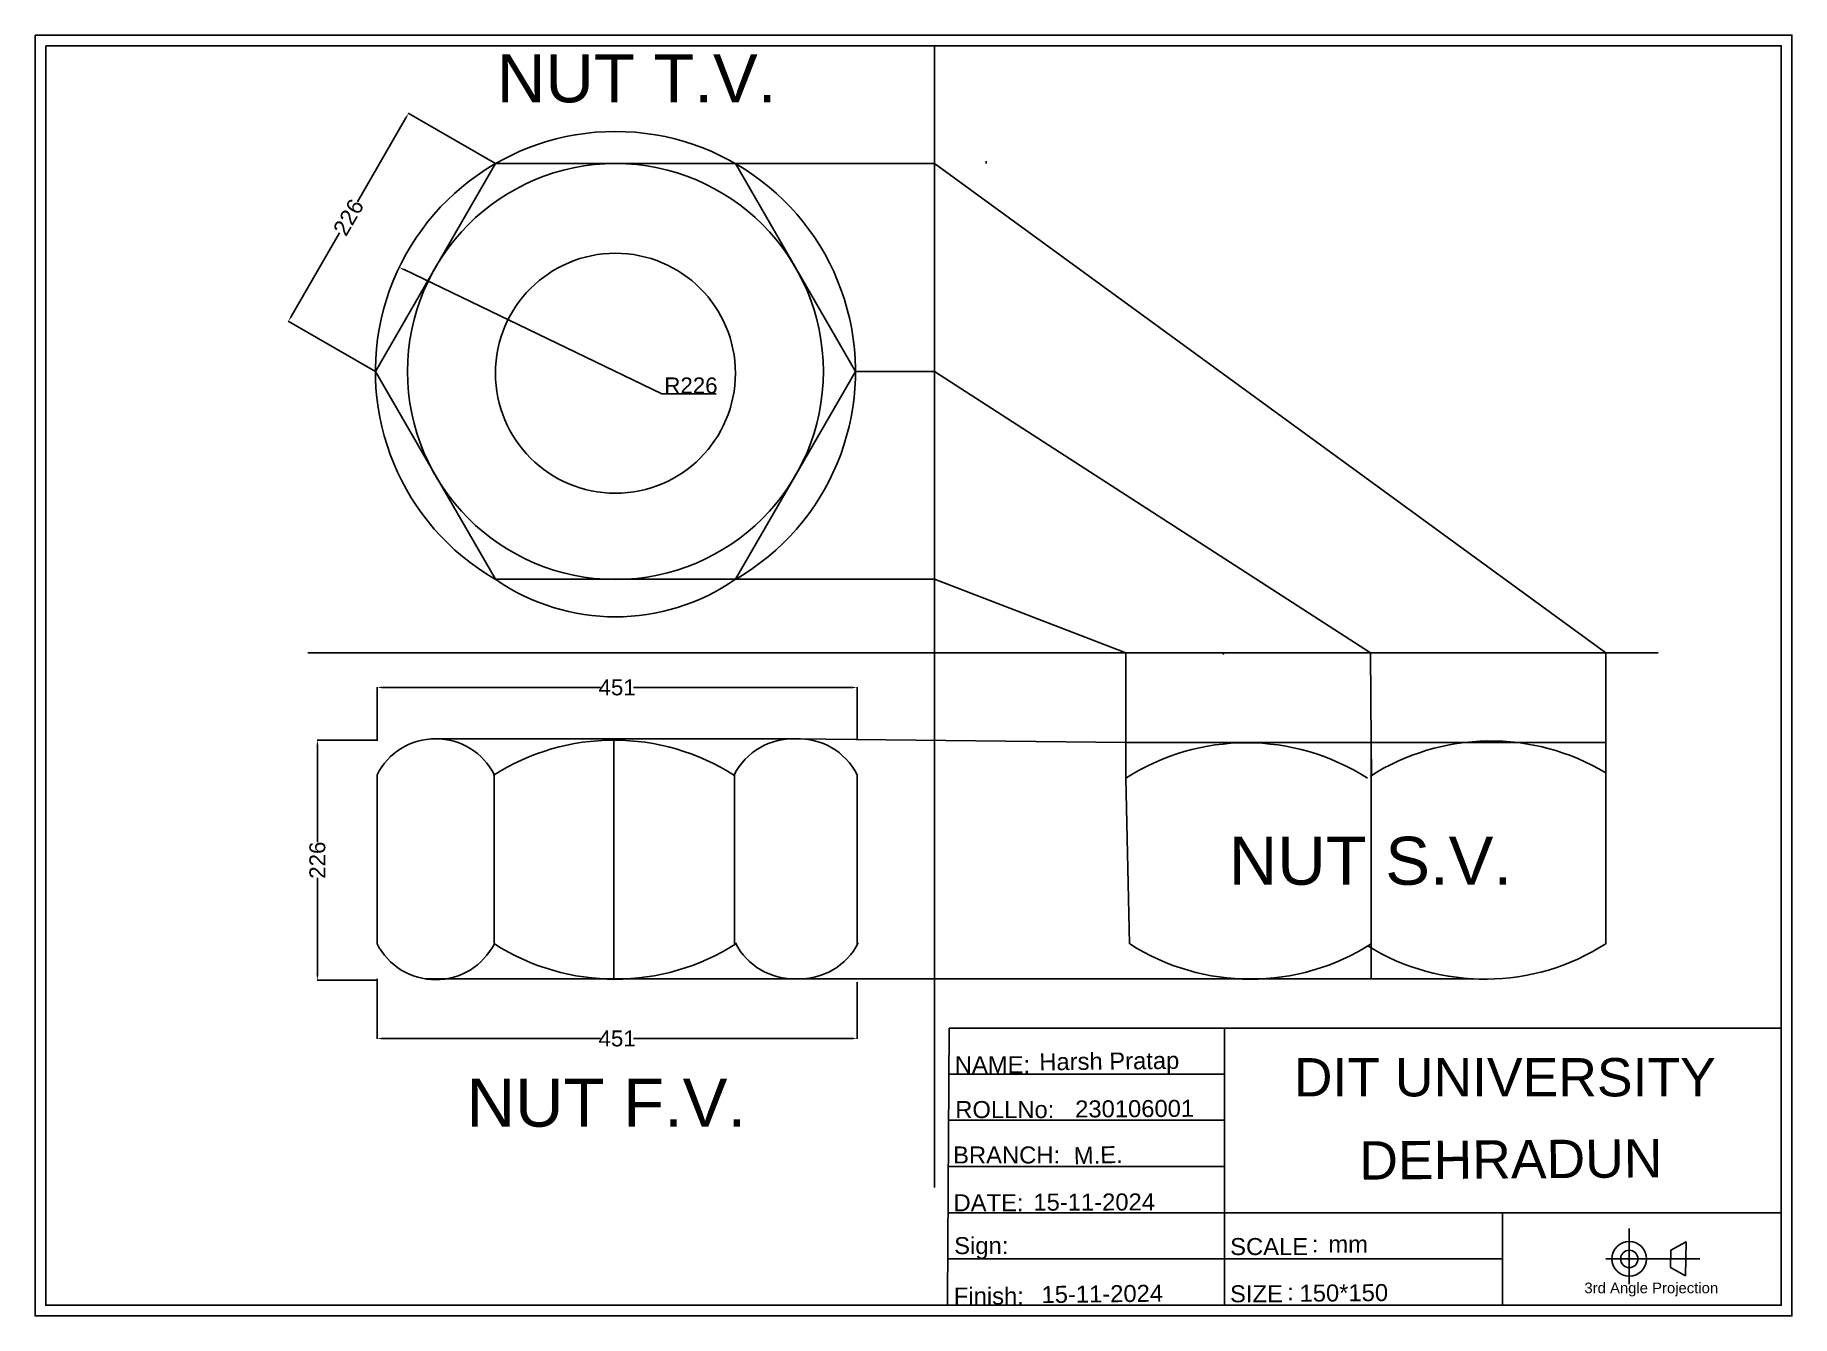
# Model space of a CAD drawing. Header units: millimetres. Extents: x 2827 to 4479, y 931 to 2135.
import ezdxf
from ezdxf.enums import TextEntityAlignment as Align

# ---------------------------------------------------------------- set-up
doc = ezdxf.new("R2010")
doc.units = ezdxf.units.MM
doc.linetypes.add('DASHED', pattern=[19.05, 12.7, -6.35])
doc.styles.add('Annotative', font='arial.ttf')
doc.styles.get("Standard").update_dxf_attribs({"font": 'arial.ttf'})
doc.dimstyles.new('ISO POLINEMA 1', dxfattribs={"dimtxt": 15, "dimasz": 5, "dimexe": 0.18, "dimexo": 0.0625, "dimgap": 0.09, "dimtad": 1, "dimtoh": 1, "dimdec": 0, "dimzin": 0, "dimdsep": 46, "dimtxsty": 'Standard', "dimcen": 1, "dimadec": 0, "dimazin": 0, "dimtfac": 1, "dimtdec": 0, "dimtofl": 0, "dimtmove": 0, "dimatfit": 3, "dimfxl": 1, "dimtolj": 1, "dimtzin": 0, "dimarcsym": 0})

# ---------------------------------------------------------------- blocks, each defined once
blk = doc.blocks.new('*D7')
at = {"color": 0, "lineweight": -2, "transparency": 16777216}
for p, q in [((3416.1, 1798.2), (3173.6, 1915)), ((3467.1, 1798.2), (3416.1, 1798.2))]:
    blk.add_line(p, q, dxfattribs=at)
at = {"color": 0, "transparency": 16777216}
blk.add_solid([(3173.9, 1915.7), (3173.2, 1914.2), (3169.1, 1917.2)], dxfattribs=at)
at = {"layer": 'Defpoints', "color": 0, "transparency": 16777216}
for p in [(3169.1, 1917.2), (3372.4, 1819.2)]:
    blk.add_point(p, dxfattribs=at)
at = {"color": 0, "transparency": 16777216, "insert": (3443.4, 1806), "char_height": 15, "attachment_point": 5}
blk.add_mtext('\\A1;R226', dxfattribs=at)
blk = doc.blocks.new('*D8')
at = {"color": 0, "lineweight": -2, "transparency": 16777216}
for p, q in [((3148.3, 1472.6), (3148.3, 1522.3)), ((3153.3, 1522.1), (3358.5, 1522.1)), ((3594.7, 1522.1), (3389.5, 1522.1)), ((3599.7, 1472.6), (3599.7, 1522.3))]:
    blk.add_line(p, q, dxfattribs=at)
at = {"color": 0, "transparency": 16777216}
for points in [[(3153.3, 1522.9), (3153.3, 1521.3), (3148.3, 1522.1)], [(3594.7, 1522.9), (3594.7, 1521.3), (3599.7, 1522.1)]]:
    blk.add_solid(points, dxfattribs=at)
at = {"layer": 'Defpoints', "color": 0, "transparency": 16777216}
for p in [(3599.7, 1522.1), (3148.3, 1472.6), (3599.7, 1472.6)]:
    blk.add_point(p, dxfattribs=at)
at = {"color": 0, "transparency": 16777216, "insert": (3374, 1522.1), "char_height": 15, "attachment_point": 5}
blk.add_mtext('\\A1;451', dxfattribs=at)
blk = doc.blocks.new('*D9')
at = {"color": 0, "lineweight": -2, "transparency": 16777216}
for p, q in [((3149.1, 1472.6), (3092, 1472.6)), ((3092.2, 1467.6), (3092.2, 1376.5)), ((3092.2, 1251.9), (3092.2, 1343)), ((3149.1, 1246.9), (3092, 1246.9))]:
    blk.add_line(p, q, dxfattribs=at)
at = {"color": 0, "transparency": 16777216}
for points in [[(3091.3, 1467.6), (3093, 1467.6), (3092.2, 1472.6)], [(3091.3, 1251.9), (3093, 1251.9), (3092.2, 1246.9)]]:
    blk.add_solid(points, dxfattribs=at)
at = {"layer": 'Defpoints', "color": 0, "transparency": 16777216}
for p in [(3149.2, 1472.6), (3092.2, 1246.9), (3149.2, 1246.9)]:
    blk.add_point(p, dxfattribs=at)
at = {"color": 0, "transparency": 16777216, "insert": (3092.2, 1359.7), "char_height": 15, "attachment_point": 5, "rotation": 90}
blk.add_mtext('\\A1;226', dxfattribs=at)
blk = doc.blocks.new('*D10')
at = {"color": 0, "lineweight": -2, "transparency": 16777216}
for p, q in [((3148.3, 1245), (3148.3, 1191.8)), ((3599.7, 1245), (3599.7, 1191.8)), ((3153.3, 1192), (3358.5, 1192)), ((3594.7, 1192), (3389.5, 1192))]:
    blk.add_line(p, q, dxfattribs=at)
at = {"color": 0, "transparency": 16777216}
for points in [[(3153.3, 1192.9), (3153.3, 1191.2), (3148.3, 1192)], [(3594.7, 1192.9), (3594.7, 1191.2), (3599.7, 1192)]]:
    blk.add_solid(points, dxfattribs=at)
at = {"layer": 'Defpoints', "color": 0, "transparency": 16777216}
for p in [(3148.3, 1245.1), (3599.7, 1245.1), (3599.7, 1192)]:
    blk.add_point(p, dxfattribs=at)
at = {"color": 0, "transparency": 16777216, "insert": (3374, 1192), "char_height": 15, "attachment_point": 5}
blk.add_mtext('\\A1;451', dxfattribs=at)
blk = doc.blocks.new('*D11')
at = {"color": 0, "lineweight": -2, "transparency": 16777216}
for p, q in [((3175.3, 2057.6), (3129.8, 1978.7)), ((3259.5, 2014.7), (3177.6, 2062)), ((3067.4, 1870.8), (3113, 1949.6)), ((3146.7, 1819.3), (3064.8, 1866.5))]:
    blk.add_line(p, q, dxfattribs=at)
at = {"color": 0, "transparency": 16777216}
for points in [[(3174.6, 2058), (3176, 2057.2), (3177.8, 2061.9)], [(3066.7, 1871.2), (3068.2, 1870.4), (3064.9, 1866.5)]]:
    blk.add_solid(points, dxfattribs=at)
at = {"layer": 'Defpoints', "color": 0, "transparency": 16777216}
for p in [(3259.6, 2014.7), (3064.9, 1866.5), (3146.7, 1819.2)]:
    blk.add_point(p, dxfattribs=at)
at = {"color": 0, "transparency": 16777216, "insert": (3121.4, 1964.2), "char_height": 15, "attachment_point": 5, "rotation": 60}
blk.add_mtext('\\A1;226', dxfattribs=at)

msp = doc.modelspace()

# ---------------------------------------------------------------- linework, layer by layer
for p, q in [((3672.3, 2014.7), (3672.3, 2125.5)), ((3721, 2017.1), (3721, 2014.7)), ((3485.3, 2014.7), (3672.3, 2014.7)), ((3672.3, 1097.4), (3672.3, 2014.7)), ((3672.3, 2014.7), (4303.7, 1554.8)), ((3598.1, 1819.2), (3672.3, 1819.2)), ((3672.3, 1819.2), (4082.5, 1554.8)), ((3485.3, 1623.8), (3672.3, 1623.8)), ((3672.3, 1623.8), (3852.3, 1554.8)), ((3721, 1554.8), (3083, 1554.8)), ((4303.7, 1554.8), (3721, 1554.8)), ((3852.3, 1470.4), (3852.3, 1554.8)), ((3942.6, 1554.8), (3944.8, 1553.3)), ((4083, 1470.4), (4082.5, 1554.8)), ((4303.7, 1470.4), (4303.7, 1554.8)), ((4303.7, 1554.8), (4353, 1554.8)), ((3203.4, 1473.9), (3200.3, 1473.8)), ((3258.5, 1473.9), (3203.4, 1473.9)), ((3203.4, 1473.9), (3203.4, 1473.9)), ((3370.9, 1262.5), (3370.9, 1472.6)), ((3370.9, 1472.6), (3370.9, 1248.2)), ((3542, 1473.8), (3852.3, 1470.4)), ((3852.3, 1470.4), (3852.3, 1436.7)), ((3939.4, 1470.4), (4083, 1470.4)), ((4083, 1470.4), (4083, 1248.2)), ((4083, 1470.4), (4083.2, 1439.2)), ((4303.7, 1470.4), (4303.7, 1441.8)), ((3258.5, 1440), (3258.5, 1281.2)), ((3483.2, 1440), (3484.2, 1440)), ((3484.2, 1440), (3484.2, 1280.3)), ((3852.3, 1436.7), (3855.9, 1281.2)), ((3148.3, 1281.2), (3148.3, 1281.2)), ((3484.2, 1281.2), (3485.6, 1281.2)), ((3148.3, 1248.2), (3148.3, 1245.1)), ((3148.3, 1245.1), (3148.3, 1245.1)), ((3548.3, 1248.2), (3958.4, 1248.2)), ((3958.4, 1248.2), (4179.1, 1248.2)), ((3686.2, 1201.9), (3684.6, 946.5)), ((3686.2, 1201.9), (4468.6, 1201.9)), ((3945.1, 1192.8), (3945.1, 1201.9)), ((3945.1, 1192.8), (3945.1, 946.5)), ((3685.9, 1158.5), (3945.1, 1158.5)), ((3945.1, 1149.4), (3945.1, 1158.5)), ((3685.6, 1115.1), (3945.1, 1115.1)), ((3672.3, 1097.4), (3672.3, 1051.9)), ((3684.5, 1071.7), (3945.1, 1071.7)), ((3684.5, 1028.2), (3945.1, 1028.2)), ((3945.1, 1028.2), (4467.9, 1028.2)), ((3945.1, 1028.2), (3945.1, 946.5)), ((4206.5, 1028.2), (4206.5, 941.2)), ((4325.7, 1001.1), (4325.7, 1013.3)), ((4325.7, 1001.1), (4325.7, 968.5)), ((4364.9, 993), (4364.4, 976.7)), ((4364.9, 993), (4379.2, 1000.9)), ((4364.9, 993), (4364.9, 993)), ((4379.2, 1000.9), (4378.7, 968.8)), ((3684.5, 984.8), (3945.1, 984.8)), ((3945.1, 984.8), (4206.5, 984.8)), ((4309.5, 984.8), (4303.7, 984.8)), ((4309.5, 984.8), (4313.8, 984.8)), ((4309.5, 984.8), (4378.9, 984.8)), ((4325.7, 984.8), (4325.7, 984.8)), ((4364.4, 976.7), (4378.7, 968.8)), ((4378.9, 984.8), (4392.1, 984.8)), ((4325.7, 968.5), (4325.7, 961.1)), ((3686.2, 941.3), (3684.5, 941.3))]:
    msp.add_line(p, q)
at = {"linetype": 'DASHED'}
for p, q in [((3684.5, 946.5), (3684.5, 941.3)), ((3945.1, 946.5), (3945.1, 941.3))]:
    msp.add_line(p, q, dxfattribs=at)
for points in [[(2826.7, 2135.5), (4478.6, 2135.5), (4478.6, 931.2), (2826.7, 931.2)], [(2836.7, 2125.5), (4468.6, 2125.5), (4468.6, 941.2), (2836.7, 941.2)], [(3598.1, 1819.2), (3485.3, 2014.7), (3259.6, 2014.7), (3146.7, 1819.2), (3259.6, 1623.8), (3485.3, 1623.8)]]:
    msp.add_lwpolyline(points, close=True)
for points in [[(3258.5, 1473.9), (3544.6, 1473.9)], [(3852.3, 1470.4), (3999.8, 1470.4)], [(4083, 1470.4), (4303.7, 1470.4), (4303.7, 1281.2)], [(3148.3, 1281.2), (3148.3, 1440)], [(3599.7, 1440), (3599.7, 1280.1)], [(3548.3, 1248.2), (3193.5, 1248.2)]]:
    msp.add_lwpolyline(points)
for centre, radius in [((3372.4, 1819.2), 195.5), ((3372.4, 1817.6), 112.8), ((4325.7, 984.8), 16.3), ((4325.7, 984.8), 8.14)]:
    msp.add_circle(centre, radius)
for centre, radius, start, end in [((3372.4, 1819.2), 225.7, 300, 240), ((3372.4, 1786.4), 197.9, 235.2331, 304.7669), ((3203.4, 1412.1), 61.8, 26.87, 153.13), ((3370.9, 1262.5), 210.1, 57.2799, 122.7201), ((3539.3, 1412.1), 61.8, 87.5524, 153.13), ((3544.6, 1412.1), 61.8, 26.87, 92.4476), ((3544.6, 1412.1), 61.8, 26.87, 92.4476), ((4195.5, 1261.7), 210.1, 59.004, 122.7201), ((3965.9, 1260), 210.1, 57.2799, 122.7201), ((3203.4, 1309.1), 61.8, 206.87, 333.13), ((3372.1, 1457.9), 210.1, 237.2799, 302.7201), ((3540.3, 1309.9), 61.8, 206.87, 272.4476), ((3545.6, 1309.9), 61.8, 267.5524, 333.13), ((3969.5, 1457.9), 210.1, 237.2799, 302.7201), ((4190.1, 1457.9), 210.1, 238.3125, 302.7201)]:
    msp.add_arc(centre, radius, start, end)

# ---------------------------------------------------------------- texts
for s, height, p in [('NUT T.V.', 45.14, (3261, 2072.3)), ('NUT S.V.', 45.14, (3949.2, 1336.6)), (' NAME:', 16, (3685.3, 1159.4)), ('DIT UNIVERSITY', 36, (4010.3, 1137.6)), (' ROLLNo:', 16, (3685.7, 1117.2)), (' DATE:', 16, (3684.1, 1029.6)), (' Sign:', 16, (3684.7, 989.3)), (' :', 15.63, (4021.2, 991)), (' Finish:', 16, (3684.4, 941.9)), ('  :', 15.63, (3991.9, 945.9))]:
    msp.add_text(s, height=height).set_placement(p)
for s, height, rotation, p in [('  Harsh Pratap ', 16, 0.6429, (3758.6, 1161.9)), (' 230106001', 16, 0.3525, (3798.5, 1117.7)), ('  M.E.', 16, 1.6767, (3791.2, 1073.4)), ('DEHRADUN', 36, 0.4562, (4072, 1059.3)), ('  15-11-2024', 16, 0.1424, (3753, 1030.1)), ('  mm', 16, 359.6797, (4030.3, 990.9)), ('  15-11-2024', 16, 0.6903, (3760.7, 943.1)), ('  150*150', 16, 0.4685, (4003.3, 944.4))]:
    msp.add_text(s, height=height, rotation=rotation, dxfattribs=at).set_placement(p)
at = {"style": 'Annotative'}
msp.add_text('NUT F.V.', height=45.14, dxfattribs=at).set_placement((3232.5, 1109.1))
for s, p in [(' BRANCH:', (3683.7, 1090.5)), (' SCALE', (3944.2, 1004.4)), (' SIZE', (3944.1, 960))]:
    msp.add_text(s, height=16).set_placement(p, align=Align.TOP_LEFT)
msp.add_text('3rd Angle Projection', height=10).set_placement((4346.4, 957.5), align=Align.MIDDLE_CENTER)

# ---------------------------------------------------------------- dimensions: what is measured, and where the dimension line sits
dim = msp.add_aligned_dim(p1=(3259.6, 2014.7), p2=(3146.7, 1819.2), distance=-94.4, dimstyle='ISO POLINEMA 1', override={"dimtad": 0})
dim.commit()
dim.dimension.update_dxf_attribs({"geometry": '*D11', "text_midpoint": (3121.4, 1964.2)})
dim = msp.add_radius_dim(center=(3372.4, 1819.2), mpoint=(3169.1, 1917.2), dimstyle='ISO POLINEMA 1')
dim.commit()
dim.dimension.update_dxf_attribs({"geometry": '*D7', "text_midpoint": (3443.4, 1798.2), "dimtype": 164})
for base, p1, p2, picture, middle in [((3599.7, 1522.1), (3148.3, 1472.6), (3599.7, 1472.6), '*D8', (3374, 1522.1)), ((3599.7, 1192), (3148.3, 1245.1), (3599.7, 1245.1), '*D10', (3374, 1192))]:
    dim = msp.add_linear_dim(base=base, p1=p1, p2=p2, dimstyle='ISO POLINEMA 1', override={"dimtad": 0})
    dim.commit()
    dim.dimension.update_dxf_attribs({"geometry": picture, "text_midpoint": middle})
dim = msp.add_linear_dim(base=(3092.2, 1246.9), p1=(3149.2, 1472.6), p2=(3149.2, 1246.9), angle=90, dimstyle='ISO POLINEMA 1', override={"dimtad": 0})
dim.commit()
dim.dimension.update_dxf_attribs({"geometry": '*D9', "text_midpoint": (3092.2, 1359.7)})

doc.saveas('drawing.dxf')
